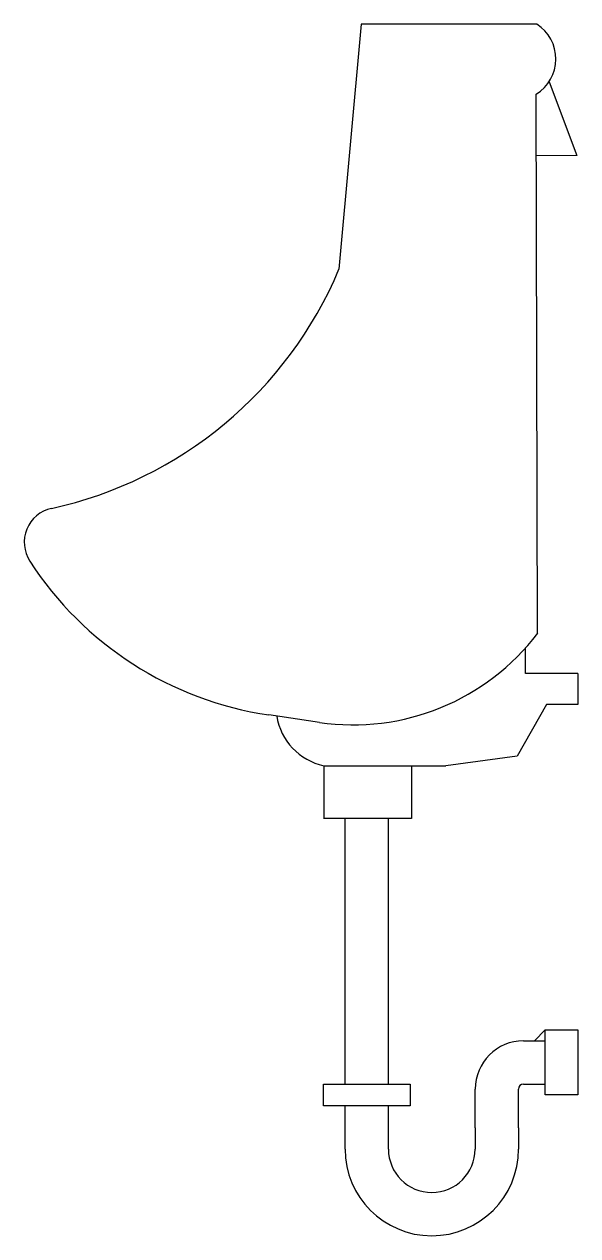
# Model space of a CAD drawing. Header units: millimetres. Extents: x -2966.83 to -2966.511, y 2976.522 to 2977.221.
import ezdxf

# ---------------------------------------------------------------- set-up
doc = ezdxf.new("R2010")
doc.units = ezdxf.units.MM
doc.header["$LTSCALE"] = 10
doc.layers.add('banheiro_louças', color=2, linetype='Continuous')

msp = doc.modelspace()

# ---------------------------------------------------------------- linework, layer by layer
at = {"layer": 'banheiro_louças'}
for p, q in [((-2966.63542, 2977.22052), (-2966.64823, 2977.07919)), ((-2966.62326, 2977.22052), (-2966.63542, 2977.22052)), ((-2966.53422, 2977.22052), (-2966.62326, 2977.22052)), ((-2966.52713, 2977.1874), (-2966.51105, 2977.1448)), ((-2966.53369, 2976.86939), (-2966.53456, 2977.18025)), ((-2966.51105, 2977.1448), (-2966.53446, 2977.14473)), ((-2966.54072, 2976.84622), (-2966.54072, 2976.86086)), ((-2966.51057, 2976.84622), (-2966.54072, 2976.84622)), ((-2966.51057, 2976.84622), (-2966.51057, 2976.82828)), ((-2966.52852, 2976.82828), (-2966.54545, 2976.79839)), ((-2966.51057, 2976.82828), (-2966.52852, 2976.82828)), ((-2966.65948, 2976.81793), (-2966.68865, 2976.82223)), ((-2966.65696, 2976.79294), (-2966.65696, 2976.76232)), ((-2966.65696, 2976.79294), (-2966.58668, 2976.79294)), ((-2966.60649, 2976.79294), (-2966.60649, 2976.76252)), ((-2966.54545, 2976.79839), (-2966.58668, 2976.79294)), ((-2966.60649, 2976.76252), (-2966.65696, 2976.76252)), ((-2966.64473, 2976.6094), (-2966.64473, 2976.76252)), ((-2966.61973, 2976.6094), (-2966.61973, 2976.76252)), ((-2966.53557, 2976.6344), (-2966.52932, 2976.64065)), ((-2966.52932, 2976.64065), (-2966.51057, 2976.64065)), ((-2966.52932, 2976.60315), (-2966.52932, 2976.64065)), ((-2966.51057, 2976.64065), (-2966.51057, 2976.60315)), ((-2966.54182, 2976.6344), (-2966.52932, 2976.6344)), ((-2966.65723, 2976.6094), (-2966.60723, 2976.6094)), ((-2966.65723, 2976.5969), (-2966.65723, 2976.6094)), ((-2966.60723, 2976.6094), (-2966.60723, 2976.5969)), ((-2966.56969, 2976.58418), (-2966.56969, 2976.60648)), ((-2966.54474, 2976.58418), (-2966.54474, 2976.60648)), ((-2966.54182, 2976.6094), (-2966.52932, 2976.6094)), ((-2966.51057, 2976.60315), (-2966.52932, 2976.60315)), ((-2966.60723, 2976.5969), (-2966.65723, 2976.5969)), ((-2966.64473, 2976.5719), (-2966.64473, 2976.5969)), ((-2966.61973, 2976.5719), (-2966.61973, 2976.5969)), ((-2966.56969, 2976.58418), (-2966.56973, 2976.5719)), ((-2966.54474, 2976.58418), (-2966.54473, 2976.5719))]:
    msp.add_line(p, q, dxfattribs=at)
for centre, radius, start, end in [((-2966.54687, 2977.20049), 0.02369, 301.28954, 57.71577), ((-2966.86402, 2977.17), 0.23412, 282.35266, 337.17904), ((-2966.80966, 2976.92176), 0.02, 102.35266, 212.84967), ((-2966.65974, 2977.01856), 0.19845, 212.84967, 261.62528), ((-2966.64005, 2976.94991), 0.1334, 261.62528, 322.87536), ((-2966.64957, 2976.82716), 0.03501, 189.10893, 257.80094), ((-2966.54182, 2976.60648), 0.02786, 90, 180), ((-2966.54182, 2976.60648), 0.00292, 90, 180), ((-2966.59473, 2976.5719), 0.05, 180, 0), ((-2966.59473, 2976.5719), 0.025, 180, 0)]:
    msp.add_arc(centre, radius, start, end, dxfattribs=at)

doc.saveas('drawing.dxf')
